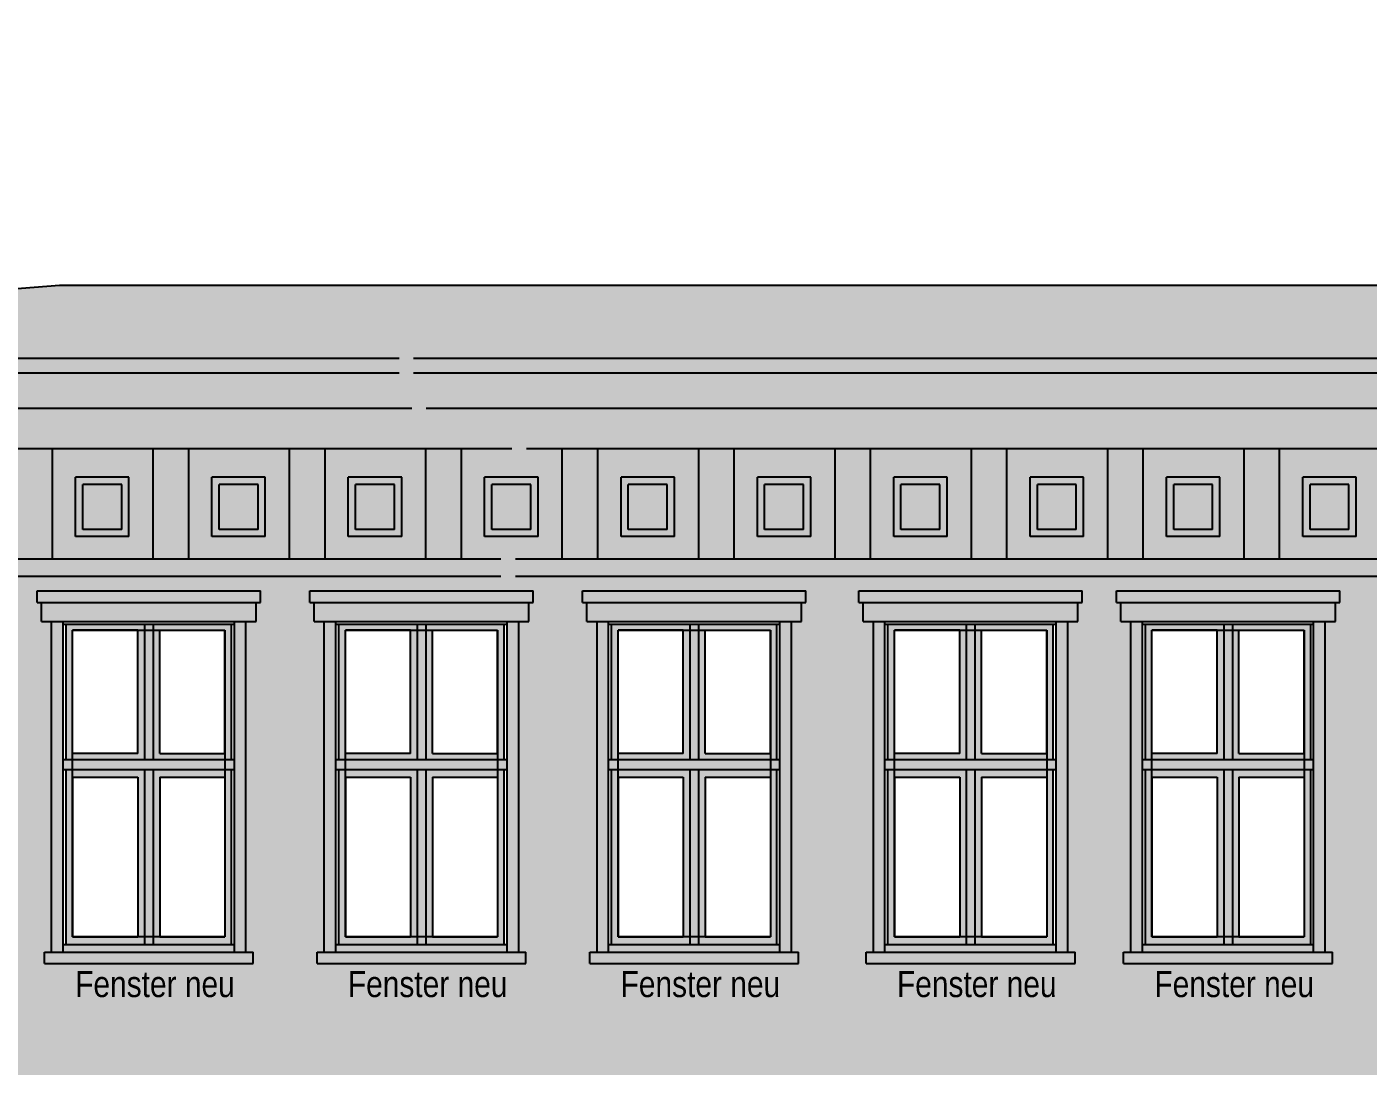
# Model space of a CAD drawing. Header units: metres. Extents: x 11 to 190, y 38 to 70.
# Drawn here: x 37.97 to 47.21, y 54.21 to 61.38 of the extents above; entities that cross this region are included whole.
import ezdxf
from ezdxf.enums import TextEntityAlignment as Align

# ---------------------------------------------------------------- set-up
doc = ezdxf.new("R2010")
doc.units = ezdxf.units.M
doc.header["$LTSCALE"] = 0.01
doc.header["$XCLIPFRAME"] = 2
doc.linetypes.add('AUSGEZOGEN', pattern=[1000, 1000, 0])
for name, color, linetype in [('A_Fensterrahmen', 1, 'CONTINUOUS'), ('A_Glasbild', 7, 'CONTINUOUS'), ('A_Schraff_Dach', 17, 'CONTINUOUS'), ('A_Schraff_Fassade_OG', 41, 'CONTINUOUS'), ('A_Schraff_Fensterrahmen', 255, 'CONTINUOUS'), ('A_Schraff_Gewaende', 23, 'CONTINUOUS'), ('A_Schraff_Sims', 17, 'CONTINUOUS'), ('A_Schraff_Stuck', 23, 'CONTINUOUS'), ('A_Stuck_am_dach', 2, 'CONTINUOUS'), ('A_TEXT', 2, 'CONTINUOUS'), ('FASSADE', 7, 'AUSGEZOGEN')]:
    doc.layers.add(name, color=color, linetype=linetype)
doc.styles.add('arial-n', font='ARIALN.TTF')
picture_1 = doc.add_image_def('image1.jpg', size_in_pixel=(60, 84))

msp = doc.modelspace()

# ---------------------------------------------------------------- hatches: boundary and pattern name
at = {"layer": 'A_Schraff_Dach'}
h = msp.add_hatch(color=256, dxfattribs=at)
h.paths.add_polyline_path([(116.8174, 59.5944), (59.2, 59.5944), (55.0967, 59.5944), (38.1918, 59.5944), (31.5918, 59.0924), (55.8652, 59.0924), (58.5254, 59.0924), (59.2, 59.0924), (116.8174, 59.0924)])
h.paths.add_polyline_path([(85.0733, 60.7021), (82.2653, 60.7041), (82.2653, 59.5944), (85.0733, 59.5944)])
h.paths.add_polyline_path([(112.2473, 61.3701), (111.1983, 61.3761), (111.1983, 59.5944), (112.2473, 59.5944)])
for color, points in [(11, [(55.8652, 59.0924), (55.0967, 59.0924), (30.5318, 59.0924), (30.5318, 58.9894), (55.8652, 58.9894)]), (11, [(55.8152, 58.9894), (55.0967, 58.9894), (30.5818, 58.9894), (30.6195, 58.7474), (55.7775, 58.7474)]), (256, [(55.1821, 58.7474), (55.0967, 58.7474), (31.2245, 58.7474), (31.3098, 58.4684), (55.0967, 58.4684)])]:
    msp.add_hatch(color=color, dxfattribs=at).paths.add_polyline_path(points)
at = {"layer": 'A_Schraff_Fassade_OG'}
h = msp.add_hatch(color=256, dxfattribs=at)
h.paths.add_polyline_path([(36.2766, 57.2769), (36.2066, 57.2769), (36.2066, 57.4069), (36.1766, 57.4069), (36.1766, 57.4869), (37.7166, 57.4869), (37.7166, 57.4069), (37.6866, 57.4069), (37.6866, 57.2769), (37.6166, 57.2769), (37.6166, 56.0145), (38.1364, 56.0101), (38.1364, 57.2769), (38.0664, 57.2769), (38.0664, 57.4069), (38.0364, 57.4069), (38.0364, 57.4869), (39.5764, 57.4869), (39.5764, 57.4069), (39.5464, 57.4069), (39.5464, 57.2769), (39.4764, 57.2769), (39.4764, 55.9988), (40.0163, 55.9943), (40.0163, 57.2769), (39.9463, 57.2769), (39.9463, 57.4069), (39.9163, 57.4069), (39.9163, 57.4869), (41.4563, 57.4869), (41.4563, 57.4069), (41.4263, 57.4069), (41.4263, 57.2769), (41.3563, 57.2769), (41.3563, 55.983), (41.8962, 55.9784), (41.8962, 57.2769), (41.8262, 57.2769), (41.8262, 57.4069), (41.7962, 57.4069), (41.7962, 57.4869), (43.3362, 57.4869), (43.3362, 57.4069), (43.3062, 57.4069), (43.3062, 57.2769), (43.2362, 57.2769), (43.2362, 55.9671), (43.8014, 55.9624), (43.8014, 57.2769), (43.7314, 57.2769), (43.7314, 57.4069), (43.7014, 57.4069), (43.7014, 57.4869), (45.2414, 57.4869), (45.2414, 57.4069), (45.2114, 57.4069), (45.2114, 57.2769), (45.1414, 57.2769), (45.1414, 55.9511), (45.5763, 55.9474), (45.5763, 57.2769), (45.5063, 57.2769), (45.5063, 57.4069), (45.4763, 57.4069), (45.4763, 57.4869), (47.0163, 57.4869), (47.0163, 57.4069), (46.9863, 57.4069), (46.9863, 57.2769), (46.9163, 57.2769), (46.9163, 55.9361), (47.5311, 55.9309), (47.5311, 57.2769), (47.4611, 57.2769), (47.4611, 57.4069), (47.4311, 57.4069), (47.4311, 57.4869), (48.9711, 57.4869), (48.9711, 57.4069), (48.9411, 57.4069), (48.9411, 57.2769), (48.8711, 57.2769), (48.8711, 55.9196), (49.316, 55.9159), (49.316, 57.2769), (49.246, 57.2769), (49.246, 57.4069), (49.216, 57.4069), (49.216, 57.4869), (50.756, 57.4869), (50.756, 57.4069), (50.726, 57.4069), (50.726, 57.2769), (50.656, 57.2769), (50.656, 55.9046), (51.2604, 55.8995), (51.2604, 57.2769), (51.1904, 57.2769), (51.1904, 57.4069), (51.1604, 57.4069), (51.1604, 57.4869), (52.7004, 57.4869), (52.7004, 57.4069), (52.6704, 57.4069), (52.6704, 57.2769), (52.6004, 57.2769), (52.6004, 55.8882), (53.8467, 55.8777), (53.8467, 57.5884), (32.6003, 57.5884), (32.6003, 56.0568), (36.2766, 56.0258)])
h.paths.add_polyline_path([(53.8467, 55.8777), (52.6004, 55.8882), (52.6004, 54.9969), (52.6504, 54.9969), (52.6504, 54.9169), (51.2104, 54.9169), (51.2104, 54.9969), (51.2604, 54.9969), (51.2604, 55.8995), (50.656, 55.9046), (50.656, 54.9969), (50.706, 54.9969), (50.706, 54.9169), (49.266, 54.9169), (49.266, 54.9969), (49.316, 54.9969), (49.316, 55.9159), (48.8711, 55.9196), (48.8711, 54.9969), (48.9211, 54.9969), (48.9211, 54.9169), (47.4811, 54.9169), (47.4811, 54.9969), (47.5311, 54.9969), (47.5311, 55.9309), (46.9163, 55.9361), (46.9163, 54.9969), (46.9663, 54.9969), (46.9663, 54.9169), (45.5263, 54.9169), (45.5263, 54.9969), (45.5763, 54.9969), (45.5763, 55.9474), (45.1414, 55.9511), (45.1414, 54.9969), (45.1914, 54.9969), (45.1914, 54.9169), (43.7514, 54.9169), (43.7514, 54.9969), (43.8014, 54.9969), (43.8014, 55.9624), (43.2362, 55.9671), (43.2362, 54.9969), (43.2862, 54.9969), (43.2862, 54.9169), (41.8462, 54.9169), (41.8462, 54.9969), (41.8962, 54.9969), (41.8962, 55.9784), (41.3563, 55.983), (41.3563, 54.9969), (41.4063, 54.9969), (41.4063, 54.9169), (39.9663, 54.9169), (39.9663, 54.9969), (40.0163, 54.9969), (40.0163, 55.9943), (39.4764, 55.9988), (39.4764, 54.9969), (39.5264, 54.9969), (39.5264, 54.9169), (38.0864, 54.9169), (38.0864, 54.9969), (38.1364, 54.9969), (38.1364, 56.0101), (37.6166, 56.0145), (37.6166, 54.9969), (37.6666, 54.9969), (37.6666, 54.9169), (36.2266, 54.9169), (36.2266, 54.9969), (36.2766, 54.9969), (36.2766, 56.0258), (32.6003, 56.0568), (32.6003, 52.3124), (36.2766, 52.3124), (36.2766, 53.6909), (36.2066, 53.6909), (36.2066, 53.8209), (36.1766, 53.8209), (36.1766, 53.9009), (37.7166, 53.9009), (37.7166, 53.8209), (37.6866, 53.8209), (37.6866, 53.6909), (37.6166, 53.6909), (37.6166, 52.3124), (38.1364, 52.3124), (38.1364, 53.6909), (38.0664, 53.6909), (38.0664, 53.8209), (38.0364, 53.8209), (38.0364, 53.9009), (39.5764, 53.9009), (39.5764, 53.8209), (39.5464, 53.8209), (39.5464, 53.6909), (39.4764, 53.6909), (39.4764, 52.3124), (40.0163, 52.3124), (40.0163, 53.6909), (39.9463, 53.6909), (39.9463, 53.8209), (39.9163, 53.8209), (39.9163, 53.9009), (41.4563, 53.9009), (41.4563, 53.8209), (41.4263, 53.8209), (41.4263, 53.6909), (41.3563, 53.6909), (41.3563, 52.3124), (41.8962, 52.3124), (41.8962, 53.6909), (41.8262, 53.6909), (41.8262, 53.8209), (41.7962, 53.8209), (41.7962, 53.9009), (43.3362, 53.9009), (43.3362, 53.8209), (43.3062, 53.8209), (43.3062, 53.6909), (43.2362, 53.6909), (43.2362, 52.3124), (43.8014, 52.3124), (43.8014, 53.6909), (43.7314, 53.6909), (43.7314, 53.8209), (43.7014, 53.8209), (43.7014, 53.9009), (45.2414, 53.9009), (45.2414, 53.8209), (45.2114, 53.8209), (45.2114, 53.6909), (45.1414, 53.6909), (45.1414, 52.3124), (45.5763, 52.3124), (45.5763, 53.6909), (45.5063, 53.6909), (45.5063, 53.8209), (45.4763, 53.8209), (45.4763, 53.9009), (47.0163, 53.9009), (47.0163, 53.8209), (46.9863, 53.8209), (46.9863, 53.6909), (46.9163, 53.6909), (46.9163, 52.3124), (47.5311, 52.3124), (47.5311, 53.6909), (47.4611, 53.6909), (47.4611, 53.8209), (47.4311, 53.8209), (47.4311, 53.9009), (48.9711, 53.9009), (48.9711, 53.8209), (48.9411, 53.8209), (48.9411, 53.6909), (48.8711, 53.6909), (48.8711, 52.3124), (49.316, 52.3124), (49.316, 53.6909), (49.246, 53.6909), (49.246, 53.8209), (49.216, 53.8209), (49.216, 53.9009), (50.756, 53.9009), (50.756, 53.8209), (50.726, 53.8209), (50.726, 53.6909), (50.656, 53.6909), (50.656, 52.3124), (51.2604, 52.3124), (51.2604, 53.6909), (51.1904, 53.6909), (51.1904, 53.8209), (51.1604, 53.8209), (51.1604, 53.9009), (52.7004, 53.9009), (52.7004, 53.8209), (52.6704, 53.8209), (52.6704, 53.6909), (52.6004, 53.6909), (52.6004, 52.3124), (53.8467, 52.3124)])
h.paths.add_polyline_path([(53.8467, 52.3124), (52.6004, 52.3124), (52.6004, 51.4109), (52.6504, 51.4109), (52.6504, 51.3309), (51.2104, 51.3309), (51.2104, 51.4109), (51.2604, 51.4109), (51.2604, 52.3124), (50.656, 52.3124), (50.656, 51.4109), (50.706, 51.4109), (50.706, 51.3309), (49.266, 51.3309), (49.266, 51.4109), (49.316, 51.4109), (49.316, 52.3124), (48.8711, 52.3124), (48.8711, 51.4109), (48.9211, 51.4109), (48.9211, 51.3309), (47.4811, 51.3309), (47.4811, 51.4109), (47.5311, 51.4109), (47.5311, 52.3124), (46.9163, 52.3124), (46.9163, 51.4109), (46.9663, 51.4109), (46.9663, 51.3309), (45.5263, 51.3309), (45.5263, 51.4109), (45.5763, 51.4109), (45.5763, 52.3124), (45.1414, 52.3124), (45.1414, 51.4109), (45.1914, 51.4109), (45.1914, 51.3309), (43.7514, 51.3309), (43.7514, 51.4109), (43.8014, 51.4109), (43.8014, 52.3124), (43.2362, 52.3124), (43.2362, 51.4109), (43.2862, 51.4109), (43.2862, 51.3309), (41.8462, 51.3309), (41.8462, 51.4109), (41.8962, 51.4109), (41.8962, 52.3124), (41.3563, 52.3124), (41.3563, 51.4109), (41.4063, 51.4109), (41.4063, 51.3309), (39.9663, 51.3309), (39.9663, 51.4109), (40.0163, 51.4109), (40.0163, 52.3124), (39.4764, 52.3124), (39.4764, 51.4109), (39.5264, 51.4109), (39.5264, 51.3309), (38.0864, 51.3309), (38.0864, 51.4109), (38.1364, 51.4109), (38.1364, 52.3124), (37.6166, 52.3124), (37.6166, 51.4109), (37.6666, 51.4109), (37.6666, 51.3309), (36.2266, 51.3309), (36.2266, 51.4109), (36.2766, 51.4109), (36.2766, 52.3124), (32.6003, 52.3124), (32.6003, 49.2324), (36.2766, 49.2324), (36.2766, 50.061), (36.2066, 50.061), (36.2066, 50.191), (36.1766, 50.191), (36.1766, 50.271), (37.7166, 50.271), (37.7166, 50.191), (37.6866, 50.191), (37.6866, 50.061), (37.6166, 50.061), (37.6166, 49.2324), (38.1364, 49.2324), (38.1364, 50.061), (38.0664, 50.061), (38.0664, 50.191), (38.0364, 50.191), (38.0364, 50.271), (39.5764, 50.271), (39.5764, 50.191), (39.5464, 50.191), (39.5464, 50.061), (39.4764, 50.061), (39.4764, 49.2324), (40.0163, 49.2324), (40.0163, 50.061), (39.9463, 50.061), (39.9463, 50.191), (39.9163, 50.191), (39.9163, 50.271), (41.4563, 50.271), (41.4563, 50.191), (41.4263, 50.191), (41.4263, 50.061), (41.3563, 50.061), (41.3563, 49.2324), (41.8962, 49.2324), (41.8962, 50.061), (41.8262, 50.061), (41.8262, 50.191), (41.7962, 50.191), (41.7962, 50.271), (43.3362, 50.271), (43.3362, 50.191), (43.3062, 50.191), (43.3062, 50.061), (43.2362, 50.061), (43.2362, 49.2324), (43.8014, 49.2324), (43.8014, 50.061), (43.7314, 50.061), (43.7314, 50.191), (43.7014, 50.191), (43.7014, 50.271), (45.2414, 50.271), (45.2414, 50.191), (45.2114, 50.191), (45.2114, 50.061), (45.1414, 50.061), (45.1414, 49.2324), (45.5763, 49.2324), (45.5763, 50.061), (45.5063, 50.061), (45.5063, 50.191), (45.4763, 50.191), (45.4763, 50.271), (47.0163, 50.271), (47.0163, 50.191), (46.9863, 50.191), (46.9863, 50.061), (46.9163, 50.061), (46.9163, 49.2324), (47.5311, 49.2324), (47.5311, 50.061), (47.4611, 50.061), (47.4611, 50.191), (47.4311, 50.191), (47.4311, 50.271), (48.9711, 50.271), (48.9711, 50.191), (48.9411, 50.191), (48.9411, 50.061), (48.8711, 50.061), (48.8711, 49.2324), (49.316, 49.2324), (49.316, 50.061), (49.246, 50.061), (49.246, 50.191), (49.216, 50.191), (49.216, 50.271), (50.756, 50.271), (50.756, 50.191), (50.726, 50.191), (50.726, 50.061), (50.656, 50.061), (50.656, 49.2324), (51.2604, 49.2324), (51.2604, 50.061), (51.1904, 50.061), (51.1904, 50.191), (51.1604, 50.191), (51.1604, 50.271), (52.7004, 50.271), (52.7004, 50.191), (52.6704, 50.191), (52.6704, 50.061), (52.6004, 50.061), (52.6004, 49.2324), (53.8467, 49.2324)])
h.paths.add_polyline_path([(36.2766, 49.2324), (32.6003, 49.2324), (32.6003, 47.058), (53.8467, 47.058), (53.8467, 49.2324), (52.6004, 49.2324), (52.6004, 47.781), (52.6504, 47.781), (52.6504, 47.701), (51.2104, 47.701), (51.2104, 47.781), (51.2604, 47.781), (51.2604, 49.2324), (50.656, 49.2324), (50.656, 47.781), (50.706, 47.781), (50.706, 47.701), (49.266, 47.701), (49.266, 47.781), (49.316, 47.781), (49.316, 49.2324), (48.8711, 49.2324), (48.8711, 47.781), (48.9211, 47.781), (48.9211, 47.701), (47.4811, 47.701), (47.4811, 47.781), (47.5311, 47.781), (47.5311, 49.2324), (46.9163, 49.2324), (46.9163, 47.781), (46.9663, 47.781), (46.9663, 47.701), (45.5263, 47.701), (45.5263, 47.781), (45.5763, 47.781), (45.5763, 49.2324), (45.1414, 49.2324), (45.1414, 47.781), (45.1914, 47.781), (45.1914, 47.701), (43.7514, 47.701), (43.7514, 47.781), (43.8014, 47.781), (43.8014, 49.2324), (43.2362, 49.2324), (43.2362, 47.781), (43.2862, 47.781), (43.2862, 47.701), (41.8462, 47.701), (41.8462, 47.781), (41.8962, 47.781), (41.8962, 49.2324), (41.3563, 49.2324), (41.3563, 47.781), (41.4063, 47.781), (41.4063, 47.701), (39.9663, 47.701), (39.9663, 47.781), (40.0163, 47.781), (40.0163, 49.2324), (39.4764, 49.2324), (39.4764, 47.781), (39.5264, 47.781), (39.5264, 47.701), (38.0864, 47.701), (38.0864, 47.781), (38.1364, 47.781), (38.1364, 49.2324), (37.6166, 49.2324), (37.6166, 47.781), (37.6666, 47.781), (37.6666, 47.701), (36.2266, 47.701), (36.2266, 47.781), (36.2766, 47.781)])
at = {"layer": 'A_Schraff_Fensterrahmen'}
h = msp.add_hatch(color=256, dxfattribs=at)
h.paths.add_polyline_path([(38.7764, 57.2569), (38.2364, 57.2569), (38.2364, 56.325), (38.7764, 56.325)])
h.paths.add_polyline_path([(38.7314, 57.216), (38.7314, 56.366), (38.2814, 56.366), (38.2814, 57.216)], flags=16)
h.paths.add_polyline_path([(39.3764, 57.2569), (38.8364, 57.2569), (38.8364, 56.325), (39.3764, 56.325)])
h.paths.add_polyline_path([(38.8814, 57.216), (39.3314, 57.216), (39.3314, 56.366), (38.8814, 56.366)], flags=16)
h.paths.add_polyline_path([(38.8364, 57.2569), (38.7764, 57.2569), (38.7764, 56.325), (38.8364, 56.325)])
h.paths.add_polyline_path([(38.7764, 56.2549), (38.2364, 56.2549), (38.2364, 55.0496), (38.7764, 55.0496)])
h.paths.add_polyline_path([(38.7314, 56.2022), (38.7314, 55.1022), (38.2814, 55.1022), (38.2814, 56.2022)], flags=16)
h.paths.add_polyline_path([(39.3764, 56.2549), (38.8364, 56.2549), (38.8364, 55.0496), (39.3764, 55.0496)])
h.paths.add_polyline_path([(39.3314, 56.2022), (39.3314, 55.1022), (38.8814, 55.1022), (38.8814, 56.2022)], flags=16)
h.paths.add_polyline_path([(38.8364, 56.2549), (38.7764, 56.2549), (38.7764, 55.0496), (38.8364, 55.0496)])
h.paths.add_polyline_path([(39.3964, 56.2922), (38.2164, 56.2922), (38.2164, 56.2549), (39.3964, 56.2549)])
h.paths.add_polyline_path([(39.3964, 56.325), (38.2164, 56.325), (38.2164, 56.2922), (39.3964, 56.2922)])
h.paths.add_polyline_path([(39.3964, 55.0496), (38.2164, 55.0496), (38.2164, 54.9969), (39.3964, 54.9969)])
h = msp.add_hatch(color=256, dxfattribs=at)
h.paths.add_polyline_path([(40.6563, 57.2569), (40.1163, 57.2569), (40.1163, 56.325), (40.6563, 56.325)])
h.paths.add_polyline_path([(40.6113, 57.216), (40.6113, 56.366), (40.1613, 56.366), (40.1613, 57.216)], flags=16)
h.paths.add_polyline_path([(41.2563, 57.2569), (40.7163, 57.2569), (40.7163, 56.325), (41.2563, 56.325)])
h.paths.add_polyline_path([(40.7613, 57.216), (41.2113, 57.216), (41.2113, 56.366), (40.7613, 56.366)], flags=16)
h.paths.add_polyline_path([(40.7163, 57.2569), (40.6563, 57.2569), (40.6563, 56.325), (40.7163, 56.325)])
h.paths.add_polyline_path([(40.6563, 56.2549), (40.1163, 56.2549), (40.1163, 55.0496), (40.6563, 55.0496)])
h.paths.add_polyline_path([(40.6113, 56.2022), (40.6113, 55.1022), (40.1613, 55.1022), (40.1613, 56.2022)], flags=16)
h.paths.add_polyline_path([(41.2563, 56.2549), (40.7163, 56.2549), (40.7163, 55.0496), (41.2563, 55.0496)])
h.paths.add_polyline_path([(41.2113, 56.2022), (41.2113, 55.1022), (40.7613, 55.1022), (40.7613, 56.2022)], flags=16)
h.paths.add_polyline_path([(40.7163, 56.2549), (40.6563, 56.2549), (40.6563, 55.0496), (40.7163, 55.0496)])
h.paths.add_polyline_path([(41.2763, 56.2922), (40.0963, 56.2922), (40.0963, 56.2549), (41.2763, 56.2549)])
h.paths.add_polyline_path([(41.2763, 56.325), (40.0963, 56.325), (40.0963, 56.2922), (41.2763, 56.2922)])
h.paths.add_polyline_path([(41.2763, 55.0496), (40.0963, 55.0496), (40.0963, 54.9969), (41.2763, 54.9969)])
h = msp.add_hatch(color=256, dxfattribs=at)
h.paths.add_polyline_path([(42.5362, 57.2569), (41.9962, 57.2569), (41.9962, 56.325), (42.5362, 56.325)])
h.paths.add_polyline_path([(42.4912, 57.2159), (42.4912, 56.3659), (42.0412, 56.3659), (42.0412, 57.2159)], flags=16)
h.paths.add_polyline_path([(43.1362, 57.2569), (42.5962, 57.2569), (42.5962, 56.325), (43.1362, 56.325)])
h.paths.add_polyline_path([(42.6412, 57.2159), (43.0912, 57.2159), (43.0912, 56.3659), (42.6412, 56.3659)], flags=16)
h.paths.add_polyline_path([(42.5962, 57.2569), (42.5362, 57.2569), (42.5362, 56.325), (42.5962, 56.325)])
h.paths.add_polyline_path([(42.5362, 56.2549), (41.9962, 56.2549), (41.9962, 55.0496), (42.5362, 55.0496)])
h.paths.add_polyline_path([(42.4912, 56.2022), (42.4912, 55.1022), (42.0412, 55.1022), (42.0412, 56.2022)], flags=16)
h.paths.add_polyline_path([(43.1362, 56.2549), (42.5962, 56.2549), (42.5962, 55.0496), (43.1362, 55.0496)])
h.paths.add_polyline_path([(43.0912, 56.2022), (43.0912, 55.1022), (42.6412, 55.1022), (42.6412, 56.2022)], flags=16)
h.paths.add_polyline_path([(42.5962, 56.2549), (42.5362, 56.2549), (42.5362, 55.0496), (42.5962, 55.0496)])
h.paths.add_polyline_path([(43.1562, 56.2922), (41.9762, 56.2922), (41.9762, 56.2549), (43.1562, 56.2549)])
h.paths.add_polyline_path([(43.1562, 56.325), (41.9762, 56.325), (41.9762, 56.2922), (43.1562, 56.2922)])
h.paths.add_polyline_path([(43.1562, 55.0496), (41.9762, 55.0496), (41.9762, 54.9969), (43.1562, 54.9969)])
h = msp.add_hatch(color=256, dxfattribs=at)
h.paths.add_polyline_path([(44.4414, 57.2569), (43.9014, 57.2569), (43.9014, 56.325), (44.4414, 56.325)])
h.paths.add_polyline_path([(44.3964, 57.216), (44.3964, 56.366), (43.9464, 56.366), (43.9464, 57.216)], flags=16)
h.paths.add_polyline_path([(45.0414, 57.2569), (44.5014, 57.2569), (44.5014, 56.325), (45.0414, 56.325)])
h.paths.add_polyline_path([(44.5464, 57.216), (44.9964, 57.216), (44.9964, 56.366), (44.5464, 56.366)], flags=16)
h.paths.add_polyline_path([(44.5014, 57.2569), (44.4414, 57.2569), (44.4414, 56.325), (44.5014, 56.325)])
h.paths.add_polyline_path([(44.4414, 56.2549), (43.9014, 56.2549), (43.9014, 55.0496), (44.4414, 55.0496)])
h.paths.add_polyline_path([(44.3964, 56.2023), (44.3964, 55.1023), (43.9464, 55.1023), (43.9464, 56.2023)], flags=16)
h.paths.add_polyline_path([(45.0414, 56.2549), (44.5014, 56.2549), (44.5014, 55.0496), (45.0414, 55.0496)])
h.paths.add_polyline_path([(44.9964, 56.2023), (44.9964, 55.1023), (44.5464, 55.1023), (44.5464, 56.2023)], flags=16)
h.paths.add_polyline_path([(44.5014, 56.2549), (44.4414, 56.2549), (44.4414, 55.0496), (44.5014, 55.0496)])
h.paths.add_polyline_path([(45.0614, 56.2922), (43.8814, 56.2922), (43.8814, 56.2549), (45.0614, 56.2549)])
h.paths.add_polyline_path([(45.0614, 56.325), (43.8814, 56.325), (43.8814, 56.2922), (45.0614, 56.2922)])
h.paths.add_polyline_path([(45.0614, 55.0496), (43.8814, 55.0496), (43.8814, 54.9969), (45.0614, 54.9969)])
h = msp.add_hatch(color=256, dxfattribs=at)
h.paths.add_polyline_path([(46.2163, 57.2569), (45.6763, 57.2569), (45.6763, 56.325), (46.2163, 56.325)])
h.paths.add_polyline_path([(46.1713, 57.216), (46.1713, 56.366), (45.7213, 56.366), (45.7213, 57.216)], flags=16)
h.paths.add_polyline_path([(46.8163, 57.2569), (46.2763, 57.2569), (46.2763, 56.325), (46.8163, 56.325)])
h.paths.add_polyline_path([(46.3213, 57.216), (46.7713, 57.216), (46.7713, 56.366), (46.3213, 56.366)], flags=16)
h.paths.add_polyline_path([(46.2763, 57.2569), (46.2163, 57.2569), (46.2163, 56.325), (46.2763, 56.325)])
h.paths.add_polyline_path([(46.2163, 56.2549), (45.6763, 56.2549), (45.6763, 55.0496), (46.2163, 55.0496)])
h.paths.add_polyline_path([(46.1713, 56.2022), (46.1713, 55.1022), (45.7213, 55.1022), (45.7213, 56.2022)], flags=16)
h.paths.add_polyline_path([(46.8163, 56.2549), (46.2763, 56.2549), (46.2763, 55.0496), (46.8163, 55.0496)])
h.paths.add_polyline_path([(46.7713, 56.2022), (46.7713, 55.1022), (46.3213, 55.1022), (46.3213, 56.2022)], flags=16)
h.paths.add_polyline_path([(46.2763, 56.2549), (46.2163, 56.2549), (46.2163, 55.0496), (46.2763, 55.0496)])
h.paths.add_polyline_path([(46.8363, 56.2922), (45.6563, 56.2922), (45.6563, 56.2549), (46.8363, 56.2549)])
h.paths.add_polyline_path([(46.8363, 56.325), (45.6563, 56.325), (45.6563, 56.2922), (46.8363, 56.2922)])
h.paths.add_polyline_path([(46.8363, 55.0496), (45.6563, 55.0496), (45.6563, 54.9969), (46.8363, 54.9969)])
at = {"layer": 'A_Schraff_Gewaende'}
h = msp.add_hatch(color=256, dxfattribs=at)
h.dxf.hatch_style = 1
h.paths.add_polyline_path([(39.5764, 57.4869), (38.0364, 57.4869), (38.0364, 57.4069), (39.5764, 57.4069)])
h.paths.add_polyline_path([(39.5464, 57.4069), (38.0664, 57.4069), (38.0664, 57.2769), (39.5464, 57.2769)])
h.paths.add_polyline_path([(38.2164, 57.2769), (38.1364, 57.2769), (38.1364, 54.9969), (38.2164, 54.9969)])
h.paths.add_polyline_path([(39.4764, 57.2769), (39.3964, 57.2769), (39.3964, 54.9969), (39.4764, 54.9969)])
h.paths.add_polyline_path([(39.3964, 55.0496), (38.2164, 55.0496), (38.2164, 54.9969), (39.3964, 54.9969)])
h.paths.add_polyline_path([(39.5764, 54.9969), (38.0364, 54.9969), (38.0364, 54.9169), (39.5764, 54.9169)])
h = msp.add_hatch(color=256, dxfattribs=at)
h.dxf.hatch_style = 1
h.paths.add_polyline_path([(41.4563, 57.4869), (39.9163, 57.4869), (39.9163, 57.4069), (41.4563, 57.4069)])
h.paths.add_polyline_path([(41.4263, 57.4069), (39.9463, 57.4069), (39.9463, 57.2769), (41.4263, 57.2769)])
h.paths.add_polyline_path([(40.0963, 57.2769), (40.0163, 57.2769), (40.0163, 54.9969), (40.0963, 54.9969)])
h.paths.add_polyline_path([(41.3563, 57.2769), (41.2763, 57.2769), (41.2763, 54.9969), (41.3563, 54.9969)])
h.paths.add_polyline_path([(41.2763, 55.0496), (40.0963, 55.0496), (40.0963, 54.9969), (41.2763, 54.9969)])
h.paths.add_polyline_path([(41.4563, 54.9969), (39.9163, 54.9969), (39.9163, 54.9169), (41.4563, 54.9169)])
h = msp.add_hatch(color=256, dxfattribs=at)
h.dxf.hatch_style = 1
h.paths.add_polyline_path([(43.3362, 57.4869), (41.7962, 57.4869), (41.7962, 57.4069), (43.3362, 57.4069)])
h.paths.add_polyline_path([(43.3062, 57.4069), (41.8262, 57.4069), (41.8262, 57.2769), (43.3062, 57.2769)])
h.paths.add_polyline_path([(41.9762, 57.2769), (41.8962, 57.2769), (41.8962, 54.9969), (41.9762, 54.9969)])
h.paths.add_polyline_path([(43.2362, 57.2769), (43.1562, 57.2769), (43.1562, 54.9969), (43.2362, 54.9969)])
h.paths.add_polyline_path([(43.1562, 55.0496), (41.9762, 55.0496), (41.9762, 54.9969), (43.1562, 54.9969)])
h.paths.add_polyline_path([(43.3362, 54.9969), (41.7962, 54.9969), (41.7962, 54.9169), (43.3362, 54.9169)])
h = msp.add_hatch(color=256, dxfattribs=at)
h.dxf.hatch_style = 1
h.paths.add_polyline_path([(45.2414, 57.4869), (43.7014, 57.4869), (43.7014, 57.4069), (45.2414, 57.4069)])
h.paths.add_polyline_path([(45.2114, 57.4069), (43.7314, 57.4069), (43.7314, 57.2769), (45.2114, 57.2769)])
h.paths.add_polyline_path([(43.8814, 57.2769), (43.8014, 57.2769), (43.8014, 54.9969), (43.8814, 54.9969)])
h.paths.add_polyline_path([(45.1414, 57.2769), (45.0614, 57.2769), (45.0614, 54.9969), (45.1414, 54.9969)])
h.paths.add_polyline_path([(45.0614, 55.0496), (43.8814, 55.0496), (43.8814, 54.9969), (45.0614, 54.9969)])
h.paths.add_polyline_path([(45.2414, 54.9969), (43.7014, 54.9969), (43.7014, 54.9169), (45.2414, 54.9169)])
h = msp.add_hatch(color=256, dxfattribs=at)
h.dxf.hatch_style = 1
h.paths.add_polyline_path([(47.0163, 57.4869), (45.4763, 57.4869), (45.4763, 57.4069), (47.0163, 57.4069)])
h.paths.add_polyline_path([(46.9863, 57.4069), (45.5063, 57.4069), (45.5063, 57.2769), (46.9863, 57.2769)])
h.paths.add_polyline_path([(45.6563, 57.2769), (45.5763, 57.2769), (45.5763, 54.9969), (45.6563, 54.9969)])
h.paths.add_polyline_path([(46.9163, 57.2769), (46.8363, 57.2769), (46.8363, 54.9969), (46.9163, 54.9969)])
h.paths.add_polyline_path([(46.8363, 55.0496), (45.6563, 55.0496), (45.6563, 54.9969), (46.8363, 54.9969)])
h.paths.add_polyline_path([(47.0163, 54.9969), (45.4763, 54.9969), (45.4763, 54.9169), (47.0163, 54.9169)])
at = {"layer": 'A_Schraff_Sims'}
h = msp.add_hatch(color=256, dxfattribs=at)
h.paths.add_polyline_path([(116.8174, 57.7074), (31.2333, 57.7074), (31.2333, 57.5884), (116.8174, 57.5884)])
h.paths.add_polyline_path([(55.2457, 43.3502), (55.2567, 43.4344), (55.1167, 43.4844), (31.2803, 43.4844), (31.1403, 43.4344), (31.1513, 43.3502)])
at = {"layer": 'A_Schraff_Stuck'}
msp.add_hatch(color=256, dxfattribs=at).paths.add_polyline_path([(31.4023, 58.4684), (31.4023, 57.7074), (116.8174, 57.7074), (116.8174, 58.4684)])

# ---------------------------------------------------------------- linework, layer by layer
at = {"layer": 'A_Fensterrahmen'}
for p, q in [((38.2164, 57.2569), (39.3964, 57.2569)), ((38.2364, 56.325), (38.2364, 57.2569)), ((38.7764, 57.2569), (38.7764, 56.325)), ((38.8364, 57.2569), (38.8364, 56.325)), ((39.3764, 56.325), (39.3764, 57.2569)), ((40.0963, 57.2569), (41.2763, 57.2569)), ((40.1163, 56.325), (40.1163, 57.2569)), ((40.6563, 57.2569), (40.6563, 56.325)), ((40.7163, 57.2569), (40.7163, 56.325)), ((41.2563, 56.325), (41.2563, 57.2569)), ((41.9762, 57.2569), (43.1562, 57.2569)), ((41.9962, 56.325), (41.9962, 57.2569)), ((42.5362, 57.2569), (42.5362, 56.325)), ((42.5962, 57.2569), (42.5962, 56.325)), ((43.1362, 56.325), (43.1362, 57.2569)), ((43.8814, 57.2569), (45.0614, 57.2569)), ((43.9014, 56.325), (43.9014, 57.2569)), ((44.4414, 57.2569), (44.4414, 56.325)), ((44.5014, 57.2569), (44.5014, 56.325)), ((45.0414, 56.325), (45.0414, 57.2569)), ((45.6563, 57.2569), (46.8363, 57.2569)), ((45.6763, 56.325), (45.6763, 57.2569)), ((46.2163, 57.2569), (46.2163, 56.325)), ((46.2763, 57.2569), (46.2763, 56.325)), ((46.8163, 56.325), (46.8163, 57.2569)), ((38.2814, 56.366), (38.2814, 57.216)), ((38.7314, 57.216), (38.2814, 57.216)), ((38.7314, 56.366), (38.7314, 57.216)), ((38.8814, 56.366), (38.8814, 57.216)), ((38.8814, 57.216), (39.3314, 57.216)), ((39.3314, 56.366), (39.3314, 57.216)), ((40.1613, 56.366), (40.1613, 57.216)), ((40.6113, 57.216), (40.1613, 57.216)), ((40.6113, 56.366), (40.6113, 57.216)), ((40.7613, 56.366), (40.7613, 57.216)), ((40.7613, 57.216), (41.2113, 57.216)), ((41.2113, 56.366), (41.2113, 57.216)), ((42.0412, 56.3659), (42.0412, 57.2159)), ((42.4912, 57.2159), (42.0412, 57.2159)), ((42.4912, 56.3659), (42.4912, 57.2159)), ((42.6412, 56.3659), (42.6412, 57.2159)), ((42.6412, 57.2159), (43.0912, 57.2159)), ((43.0912, 56.3659), (43.0912, 57.2159)), ((43.9464, 56.366), (43.9464, 57.216)), ((44.3964, 57.216), (43.9464, 57.216)), ((44.3964, 56.366), (44.3964, 57.216)), ((44.5464, 57.216), (44.9964, 57.216)), ((44.5464, 56.366), (44.5464, 57.216)), ((44.9964, 56.366), (44.9964, 57.216)), ((45.7213, 56.366), (45.7213, 57.216)), ((46.1713, 57.216), (45.7213, 57.216)), ((46.1713, 56.366), (46.1713, 57.216)), ((46.3213, 56.366), (46.3213, 57.216)), ((46.3213, 57.216), (46.7713, 57.216)), ((46.7713, 56.366), (46.7713, 57.216)), ((38.2164, 56.325), (39.3964, 56.325)), ((38.7314, 56.366), (38.2814, 56.366)), ((38.8814, 56.366), (39.3314, 56.366)), ((40.0963, 56.325), (41.2763, 56.325)), ((40.6113, 56.366), (40.1613, 56.366)), ((40.7613, 56.366), (41.2113, 56.366)), ((41.9762, 56.325), (43.1562, 56.325)), ((42.4912, 56.3659), (42.0412, 56.3659)), ((42.6412, 56.3659), (43.0912, 56.3659)), ((43.8814, 56.325), (45.0614, 56.325)), ((44.3964, 56.366), (43.9464, 56.366)), ((44.5464, 56.366), (44.9964, 56.366)), ((45.6563, 56.325), (46.8363, 56.325)), ((46.1713, 56.366), (45.7213, 56.366)), ((46.3213, 56.366), (46.7713, 56.366)), ((38.2164, 56.2549), (39.3964, 56.2549)), ((38.2364, 55.0496), (38.2364, 56.2549)), ((38.7764, 56.2549), (38.7764, 55.0496)), ((38.8364, 56.2549), (38.8364, 55.0496)), ((39.3764, 55.0496), (39.3764, 56.2549)), ((40.0963, 56.2549), (41.2763, 56.2549)), ((40.1163, 55.0496), (40.1163, 56.2549)), ((40.6563, 56.2549), (40.6563, 55.0496)), ((40.7163, 56.2549), (40.7163, 55.0496)), ((41.2563, 55.0496), (41.2563, 56.2549)), ((41.9762, 56.2549), (43.1562, 56.2549)), ((41.9962, 55.0496), (41.9962, 56.2549)), ((42.5362, 56.2549), (42.5362, 55.0496)), ((42.5962, 56.2549), (42.5962, 55.0496)), ((43.1362, 55.0496), (43.1362, 56.2549)), ((43.8814, 56.2549), (45.0614, 56.2549)), ((43.9014, 55.0496), (43.9014, 56.2549)), ((44.4414, 56.2549), (44.4414, 55.0496)), ((44.5014, 56.2549), (44.5014, 55.0496)), ((45.0414, 55.0496), (45.0414, 56.2549)), ((45.6563, 56.2549), (46.8363, 56.2549)), ((45.6763, 55.0496), (45.6763, 56.2549)), ((46.2163, 56.2549), (46.2163, 55.0496)), ((46.2763, 56.2549), (46.2763, 55.0496)), ((46.8163, 55.0496), (46.8163, 56.2549)), ((38.2814, 56.2022), (38.2814, 55.1022)), ((38.2814, 56.2022), (38.7314, 56.2022)), ((38.7314, 56.2022), (38.7314, 55.1022)), ((38.8814, 56.2022), (39.3314, 56.2022)), ((38.8814, 56.2022), (38.8814, 55.1022)), ((39.3314, 56.2022), (39.3314, 55.1022)), ((40.1613, 56.2022), (40.6113, 56.2022)), ((40.1613, 56.2022), (40.1613, 55.1022)), ((40.6113, 56.2022), (40.6113, 55.1022)), ((40.7613, 56.2022), (41.2113, 56.2022)), ((40.7613, 56.2022), (40.7613, 55.1022)), ((41.2113, 56.2022), (41.2113, 55.1022)), ((42.0412, 56.2022), (42.4912, 56.2022)), ((42.0412, 56.2022), (42.0412, 55.1022)), ((42.4912, 56.2022), (42.4912, 55.1022)), ((42.6412, 56.2022), (42.6412, 55.1022)), ((42.6412, 56.2022), (43.0912, 56.2022)), ((43.0912, 56.2022), (43.0912, 55.1022)), ((43.9464, 56.2023), (43.9464, 55.1023)), ((43.9464, 56.2023), (44.3964, 56.2023)), ((44.3964, 56.2023), (44.3964, 55.1023)), ((44.5464, 56.2023), (44.9964, 56.2023)), ((44.5464, 56.2023), (44.5464, 55.1023)), ((44.9964, 56.2023), (44.9964, 55.1023)), ((45.7213, 56.2022), (45.7213, 55.1022)), ((45.7213, 56.2022), (46.1713, 56.2022)), ((46.1713, 56.2022), (46.1713, 55.1022)), ((46.3213, 56.2022), (46.7713, 56.2022)), ((46.3213, 56.2022), (46.3213, 55.1022)), ((46.7713, 56.2022), (46.7713, 55.1022)), ((38.2164, 55.0496), (39.3964, 55.0496)), ((38.2814, 55.1022), (38.7314, 55.1022)), ((38.8814, 55.1022), (39.3314, 55.1022)), ((40.0963, 55.0496), (41.2763, 55.0496)), ((40.1613, 55.1022), (40.6113, 55.1022)), ((40.7613, 55.1022), (41.2113, 55.1022)), ((41.9762, 55.0496), (43.1562, 55.0496)), ((42.0412, 55.1022), (42.4912, 55.1022)), ((42.6412, 55.1022), (43.0912, 55.1022)), ((43.8814, 55.0496), (45.0614, 55.0496)), ((43.9464, 55.1023), (44.3964, 55.1023)), ((44.5464, 55.1023), (44.9964, 55.1023)), ((45.6563, 55.0496), (46.8363, 55.0496)), ((45.7213, 55.1022), (46.1713, 55.1022)), ((46.3213, 55.1022), (46.7713, 55.1022))]:
    msp.add_line(p, q, dxfattribs=at)
at = {"layer": 'A_Stuck_am_dach'}
for p, q in [((38.1397, 58.4684), (38.1397, 57.7074)), ((38.8347, 58.4684), (38.8347, 57.7074)), ((39.0797, 58.4684), (39.0797, 57.7074)), ((39.7747, 58.4684), (39.7747, 57.7074)), ((40.0197, 58.4684), (40.0197, 57.7074)), ((40.7147, 58.4684), (40.7147, 57.7074)), ((40.9597, 58.4684), (40.9597, 57.7074)), ((41.6547, 58.4684), (41.6547, 57.7074)), ((41.8997, 58.4684), (41.8997, 57.7074)), ((42.5947, 58.4684), (42.5947, 57.7074)), ((42.8397, 58.4684), (42.8397, 57.7074)), ((43.5347, 58.4684), (43.5347, 57.7074)), ((43.7797, 58.4684), (43.7797, 57.7074)), ((44.4747, 58.4684), (44.4747, 57.7074)), ((44.7197, 58.4684), (44.7197, 57.7074)), ((45.4147, 58.4684), (45.4147, 57.7074)), ((45.6597, 58.4684), (45.6597, 57.7074)), ((46.3547, 58.4684), (46.3547, 57.7074)), ((46.5997, 58.4684), (46.5997, 57.7074)), ((38.3017, 57.8614), (38.3017, 58.2704)), ((38.6697, 58.2704), (38.3017, 58.2704)), ((38.6697, 57.8614), (38.6697, 58.2704)), ((39.2417, 57.8614), (39.2417, 58.2704)), ((39.6097, 58.2704), (39.2417, 58.2704)), ((39.6097, 57.8614), (39.6097, 58.2704)), ((40.1817, 57.8614), (40.1817, 58.2704)), ((40.5497, 58.2704), (40.1817, 58.2704)), ((40.5497, 57.8614), (40.5497, 58.2704)), ((41.4897, 58.2704), (41.1217, 58.2704)), ((41.1217, 57.8614), (41.1217, 58.2704)), ((41.4897, 57.8614), (41.4897, 58.2704)), ((42.0617, 57.8614), (42.0617, 58.2704)), ((42.4297, 58.2704), (42.0617, 58.2704)), ((42.4297, 57.8614), (42.4297, 58.2704)), ((43.3697, 58.2704), (43.0017, 58.2704)), ((43.0017, 57.8614), (43.0017, 58.2704)), ((43.3697, 57.8614), (43.3697, 58.2704)), ((43.9417, 57.8614), (43.9417, 58.2704)), ((44.3097, 58.2704), (43.9417, 58.2704)), ((44.3097, 57.8614), (44.3097, 58.2704)), ((45.2497, 58.2704), (44.8817, 58.2704)), ((44.8817, 57.8614), (44.8817, 58.2704)), ((45.2497, 57.8614), (45.2497, 58.2704)), ((45.8217, 57.8614), (45.8217, 58.2704)), ((46.1897, 58.2704), (45.8217, 58.2704)), ((46.1897, 57.8614), (46.1897, 58.2704)), ((46.7617, 57.8614), (46.7617, 58.2704)), ((47.1297, 58.2704), (46.7617, 58.2704)), ((47.1297, 57.8614), (47.1297, 58.2704)), ((38.3517, 57.9114), (38.3517, 58.2204)), ((38.6197, 58.2204), (38.3517, 58.2204)), ((38.6197, 57.9114), (38.6197, 58.2204)), ((39.2917, 57.9114), (39.2917, 58.2204)), ((39.5597, 58.2204), (39.2917, 58.2204)), ((39.5597, 57.9114), (39.5597, 58.2204)), ((40.2317, 57.9114), (40.2317, 58.2204)), ((40.4997, 58.2204), (40.2317, 58.2204)), ((40.4997, 57.9114), (40.4997, 58.2204)), ((41.4397, 58.2204), (41.1717, 58.2204)), ((41.1717, 57.9114), (41.1717, 58.2204)), ((41.4397, 57.9114), (41.4397, 58.2204)), ((42.1117, 57.9114), (42.1117, 58.2204)), ((42.3797, 58.2204), (42.1117, 58.2204)), ((42.3797, 57.9114), (42.3797, 58.2204)), ((43.3197, 58.2204), (43.0517, 58.2204)), ((43.0517, 57.9114), (43.0517, 58.2204)), ((43.3197, 57.9114), (43.3197, 58.2204)), ((43.9917, 57.9114), (43.9917, 58.2204)), ((44.2597, 58.2204), (43.9917, 58.2204)), ((44.2597, 57.9114), (44.2597, 58.2204)), ((45.1997, 58.2204), (44.9317, 58.2204)), ((44.9317, 57.9114), (44.9317, 58.2204)), ((45.1997, 57.9114), (45.1997, 58.2204)), ((45.8717, 57.9114), (45.8717, 58.2204)), ((46.1397, 58.2204), (45.8717, 58.2204)), ((46.1397, 57.9114), (46.1397, 58.2204)), ((46.8117, 57.9114), (46.8117, 58.2204)), ((47.0797, 58.2204), (46.8117, 58.2204)), ((47.0797, 57.9114), (47.0797, 58.2204)), ((38.6197, 57.9114), (38.3517, 57.9114)), ((39.5597, 57.9114), (39.2917, 57.9114)), ((40.4997, 57.9114), (40.2317, 57.9114)), ((41.4397, 57.9114), (41.1717, 57.9114)), ((42.3797, 57.9114), (42.1117, 57.9114)), ((43.3197, 57.9114), (43.0517, 57.9114)), ((44.2597, 57.9114), (43.9917, 57.9114)), ((45.1997, 57.9114), (44.9317, 57.9114)), ((46.1397, 57.9114), (45.8717, 57.9114)), ((47.0797, 57.9114), (46.8117, 57.9114)), ((38.6697, 57.8614), (38.3017, 57.8614)), ((39.6097, 57.8614), (39.2417, 57.8614)), ((40.5497, 57.8614), (40.1817, 57.8614)), ((41.4897, 57.8614), (41.1217, 57.8614)), ((42.4297, 57.8614), (42.0617, 57.8614)), ((43.3697, 57.8614), (43.0017, 57.8614)), ((44.3097, 57.8614), (43.9417, 57.8614)), ((45.2497, 57.8614), (44.8817, 57.8614)), ((46.1897, 57.8614), (45.8217, 57.8614)), ((47.1297, 57.8614), (46.7617, 57.8614))]:
    msp.add_line(p, q, dxfattribs=at)
at = {"layer": 'FASSADE'}
for p, q in [((31.5918, 59.0924), (38.1918, 59.5944)), ((38.1918, 59.5944), (55.0967, 59.5944)), ((30.5318, 59.0924), (55.8652, 59.0924)), ((30.5318, 58.9894), (55.8652, 58.9894)), ((30.6195, 58.7474), (55.7775, 58.7474)), ((31.3098, 58.4684), (55.0967, 58.4684)), ((31.2333, 57.7074), (55.1637, 57.7074)), ((31.2333, 57.5884), (55.1637, 57.5884)), ((38.0364, 57.4069), (38.0364, 57.4869)), ((38.0364, 57.4869), (39.5764, 57.4869)), ((39.5764, 57.4069), (39.5764, 57.4869)), ((39.9163, 57.4869), (41.4563, 57.4869)), ((39.9163, 57.4069), (39.9163, 57.4869)), ((41.4563, 57.4069), (41.4563, 57.4869)), ((41.7962, 57.4869), (43.3362, 57.4869)), ((41.7962, 57.4069), (41.7962, 57.4869)), ((43.3362, 57.4069), (43.3362, 57.4869)), ((43.7014, 57.4869), (45.2414, 57.4869)), ((43.7014, 57.4069), (43.7014, 57.4869)), ((45.2414, 57.4069), (45.2414, 57.4869)), ((45.4763, 57.4869), (47.0163, 57.4869)), ((45.4763, 57.4069), (45.4763, 57.4869)), ((47.0163, 57.4069), (47.0163, 57.4869)), ((38.0364, 57.4069), (39.5764, 57.4069)), ((38.0664, 57.2769), (38.0664, 57.4069)), ((39.5464, 57.2769), (39.5464, 57.4069)), ((39.9163, 57.4069), (41.4563, 57.4069)), ((39.9463, 57.2769), (39.9463, 57.4069)), ((41.4263, 57.2769), (41.4263, 57.4069)), ((41.7962, 57.4069), (43.3362, 57.4069)), ((41.8262, 57.2769), (41.8262, 57.4069)), ((43.3062, 57.2769), (43.3062, 57.4069)), ((43.7014, 57.4069), (45.2414, 57.4069)), ((43.7314, 57.2769), (43.7314, 57.4069)), ((45.2114, 57.2769), (45.2114, 57.4069)), ((45.4763, 57.4069), (47.0163, 57.4069)), ((45.5063, 57.2769), (45.5063, 57.4069)), ((46.9863, 57.2769), (46.9863, 57.4069)), ((38.0664, 57.2769), (39.5464, 57.2769)), ((38.1364, 54.9969), (38.1364, 57.2769)), ((38.2164, 54.9969), (38.2164, 57.2769)), ((39.3964, 54.9969), (39.3964, 57.2769)), ((39.4764, 54.9969), (39.4764, 57.2769)), ((39.9463, 57.2769), (41.4263, 57.2769)), ((40.0163, 54.9969), (40.0163, 57.2769)), ((40.0963, 54.9969), (40.0963, 57.2769)), ((41.2763, 54.9969), (41.2763, 57.2769)), ((41.3563, 54.9969), (41.3563, 57.2769)), ((41.8262, 57.2769), (43.3062, 57.2769)), ((41.8962, 54.9969), (41.8962, 57.2769)), ((41.9762, 54.9969), (41.9762, 57.2769)), ((43.1562, 54.9969), (43.1562, 57.2769)), ((43.2362, 54.9969), (43.2362, 57.2769)), ((43.7314, 57.2769), (45.2114, 57.2769)), ((43.8014, 54.9969), (43.8014, 57.2769)), ((43.8814, 54.9969), (43.8814, 57.2769)), ((45.0614, 54.9969), (45.0614, 57.2769)), ((45.1414, 54.9969), (45.1414, 57.2769)), ((45.5063, 57.2769), (46.9863, 57.2769)), ((45.5763, 54.9969), (45.5763, 57.2769)), ((45.6563, 54.9969), (45.6563, 57.2769)), ((46.8363, 54.9969), (46.8363, 57.2769)), ((46.9163, 54.9969), (46.9163, 57.2769)), ((38.0864, 54.9169), (38.0864, 54.9969)), ((38.0864, 54.9969), (39.5264, 54.9969)), ((39.5264, 54.9169), (39.5264, 54.9969)), ((39.9663, 54.9169), (39.9663, 54.9969)), ((39.9663, 54.9969), (41.4063, 54.9969)), ((41.4063, 54.9169), (41.4063, 54.9969)), ((41.8462, 54.9969), (43.2862, 54.9969)), ((41.8462, 54.9169), (41.8462, 54.9969)), ((43.2862, 54.9169), (43.2862, 54.9969)), ((43.7514, 54.9969), (45.1914, 54.9969)), ((43.7514, 54.9169), (43.7514, 54.9969)), ((45.1914, 54.9169), (45.1914, 54.9969)), ((45.5263, 54.9969), (46.9663, 54.9969)), ((45.5263, 54.9169), (45.5263, 54.9969)), ((46.9663, 54.9169), (46.9663, 54.9969)), ((38.0864, 54.9169), (39.5264, 54.9169)), ((39.9663, 54.9169), (41.4063, 54.9169)), ((41.8462, 54.9169), (43.2862, 54.9169)), ((43.7514, 54.9169), (45.1914, 54.9169)), ((45.5263, 54.9169), (46.9663, 54.9169))]:
    msp.add_line(p, q, dxfattribs=at)

# ---------------------------------------------------------------- texts
at = {"layer": 'A_TEXT', "linetype": 'Continuous', "style": 'arial-n'}
for p in [(38.8489, 54.6325), (40.7288, 54.6325), (42.6087, 54.6325), (44.5139, 54.6325), (46.2888, 54.6325)]:
    msp.add_text('Fenster neu', height=0.18, dxfattribs=at).set_placement(p, align=Align.BOTTOM_CENTER)

# ---------------------------------------------------------------- pictures from other files: only their frames are drawn
at = {"layer": 'A_Glasbild'}
image = msp.add_image(picture_1, insert=(39.8119, 57.216), size_in_units=(1.5305, 2.1427), rotation=180, dxfattribs=at)
image.set_boundary_path([(18.337, 0.637), (59.5, 83.5)])
image = msp.add_image(picture_1, insert=(41.6918, 57.216), size_in_units=(1.5305, 2.1427), rotation=180, dxfattribs=at)
image.set_boundary_path([(18.337, 0.637), (59.5, 83.5)])
image = msp.add_image(picture_1, insert=(43.5717, 57.2159), size_in_units=(1.5305, 2.1427), rotation=180, dxfattribs=at)
image.set_boundary_path([(18.337, 0.637), (59.5, 83.5)])
image = msp.add_image(picture_1, insert=(45.4769, 57.216), size_in_units=(1.5305, 2.1427), rotation=180, dxfattribs=at)
image.set_boundary_path([(18.337, 0.637), (59.5, 83.5)])
image = msp.add_image(picture_1, insert=(47.2518, 57.216), size_in_units=(1.5305, 2.1427), rotation=180, dxfattribs=at)
image.set_boundary_path([(18.337, 0.637), (59.5, 83.5)])

doc.saveas('drawing.dxf')
